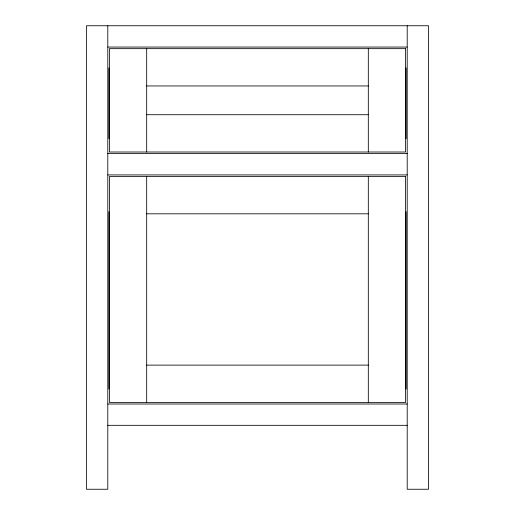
<?xml version="1.0" encoding="UTF-8"?>
<svg xmlns="http://www.w3.org/2000/svg" width="515" height="515" viewBox="0 0 515 515"><rect width="100%" height="100%" fill="white"/><g stroke="black" fill="none" stroke-linecap="round" stroke-linejoin="round"><path stroke-width="0.77" d="M107.796 47.058L407.204 47.058M146.685 85.954L368.315 85.954M146.685 114.723L368.315 114.723M107.796 153.612L407.204 153.612M107.796 174.92L407.204 174.92M146.685 213.815L368.315 213.815M146.685 365.116L368.315 365.116M107.796 404.011L407.204 404.011M107.796 425.319L407.204 425.319M407.204 25.75L407.204 489.25L428.519 489.25L428.519 25.75L86.481 25.75L86.481 489.25L107.796 489.25L107.796 25.75M406.142 67.838L406.142 138.696M406.142 211.684L406.142 389.089M368.315 48.661L368.315 152.015M368.315 176.523L368.315 402.408M146.685 48.661L146.685 152.015M146.685 176.523L146.685 402.408M108.858 67.838L108.858 138.696M108.858 211.684L108.858 389.089M405.608 48.661L109.392 48.661L109.392 152.015L405.608 152.015L405.608 48.661M405.608 176.523L109.392 176.523L109.392 402.408L405.608 402.408L405.608 176.523"/></g></svg>
